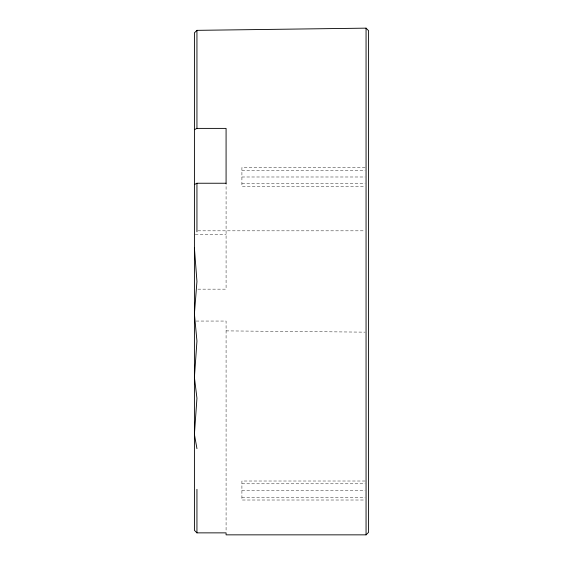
<?xml version="1.0" encoding="UTF-8"?>
<svg xmlns="http://www.w3.org/2000/svg" width="563" height="563" viewBox="0 0 563 563"><rect width="100%" height="100%" fill="white"/><g stroke="black" fill="none" stroke-linecap="round" stroke-linejoin="round"><path stroke-width="0.42" stroke-dasharray="2.81 2.11" d="M365.091 167.493L241.914 167.493L241.914 186.494L365.091 186.494M241.914 170.279L365.091 170.279M241.914 176.993L365.07 176.993M241.914 183.707L365.091 183.707M197.93 230.83L365.07 230.83M195.27 234.299L226.08 234.299M197.93 289.15L226.08 289.15L226.08 184.122M196.121 321.051L226.08 321.051L226.08 531.986M365.091 481.013L241.914 481.013L241.914 500.014L365.091 500.014M241.914 483.8L365.091 483.8M241.914 490.514L365.07 490.514M241.914 497.228L365.091 497.228M226.08 330.889L365.091 332.142"/><path stroke-width="0.84" d="M366.056 534.85L368.589 532.317L368.589 30.683L366.056 28.15L196.944 30.346L194.411 32.851L194.411 530.311L196.944 532.865L226.08 532.865L226.08 534.85L366.056 534.85L366.056 28.15M194.411 129.673L196.944 128.392L226.08 128.392L226.08 183.531M194.411 184.523L196.944 183.242L226.08 183.242M196.944 448.641L194.411 434.312L196.944 398.21L194.411 377.337L196.944 341.079L194.411 313.781L196.944 281.5L194.411 248.001M196.944 30.346L196.944 128.392M196.944 183.242L196.944 231.78M196.944 489.324L196.944 532.865"/></g></svg>
